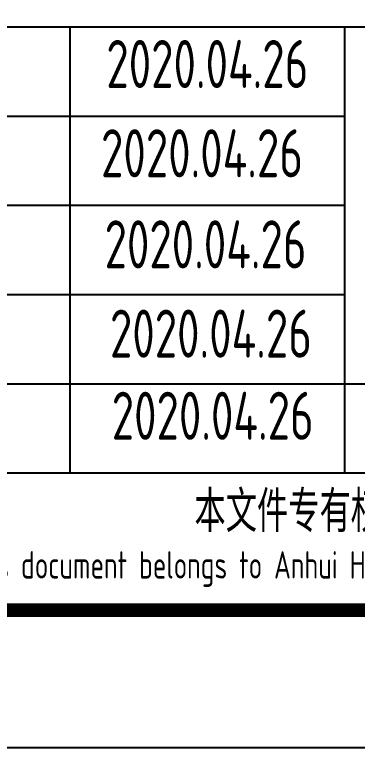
# Model space of a CAD drawing. Extents: x 6250600 to 6678662, y -692028 to -290561.
# Drawn here: x 6304442 to 6306939, y -603660 to -598321 of the extents above; entities that cross this region are included whole.
import ezdxf
from ezdxf.enums import TextEntityAlignment as Align

# ---------------------------------------------------------------- set-up
doc = ezdxf.new("R2010")
doc.units = 0
doc.header["$LTSCALE"] = 1000
doc.header["$MEASUREMENT"] = 0
doc.linetypes.add('2', pattern=[18.5, 12, -3, 0.5, -3])
doc.layers.get('0').update_dxf_attribs({"linetype": 'CONTINUOUS'})
doc.layers.add('PUB_TITLE', color=4, linetype='CONTINUOUS')
doc.styles.add('AHD', font='sceie.shx', dxfattribs={"width": 0.7, "bigfont": 'sceic.shx'})
doc.styles.add('sceie', font='sceie.shx', dxfattribs={"width": 0.7, "bigfont": 'sceic.shx'})

# ---------------------------------------------------------------- blocks, each defined once
blk = doc.blocks.new('qm')
at = {"style": 'sceie', "width": 0.8}
for p in [(-941169.6, -984626.3), (-941208.7, -985276.9), (-941182.6, -985940.5), (-941143.6, -986591.1), (-941130.5, -987189.7)]:
    blk.add_attdef('2020.04.26', text='', height=350, dxfattribs=at).set_placement(p, align=Align.MIDDLE)

msp = doc.modelspace()

# ---------------------------------------------------------------- linework, layer by layer
for p, q in [((6301346.9, -598410.1), (6319346.9, -598410.1)), ((6304846.9, -601660.1), (6304846.9, -598410.1)), ((6306846.9, -601660.1), (6306846.9, -598410.1)), ((6301346.9, -599060.1), (6306846.9, -599060.1)), ((6301346.9, -599710.1), (6306846.9, -599710.1)), ((6301346.9, -600360.1), (6306846.9, -600360.1)), ((6301346.9, -601010.1), (6319346.9, -601010.1)), ((6301346.9, -601660.1), (6319346.9, -601660.1)), ((6301346.9, -602660.1), (6319346.9, -602660.1))]:
    msp.add_line(p, q)
at = {"layer": 'PUB_TITLE', "color": 4}
msp.add_lwpolyline([(6260946.9, -603660.1), (6320346.9, -603660.1), (6320346.9, -561660.1), (6260946.9, -561660.1)], close=True, dxfattribs=at)
at = {"layer": 'PUB_TITLE', "color": 4, "const_width": 100}
msp.add_lwpolyline([(6263446.9, -602660.1), (6319346.9, -602660.1), (6319346.9, -562660.1), (6263446.9, -562660.1)], close=True, dxfattribs=at)

# ---------------------------------------------------------------- block references
at = {"color": 4, "linetype": '2'}
ref = msp.add_blockref('qm', (7247015.8, 385946.4), dxfattribs=at)
ref.add_attrib('2020.04.26', '2020.04.26', dxfattribs={"height": 350, "style": 'sceie', "width": 0.8}).set_placement((6305885.3, -601243.2), align=Align.MIDDLE)
ref.add_attrib('2020.04.26', '2020.04.26', dxfattribs={"height": 350, "style": 'sceie', "width": 0.8}).set_placement((6305872.3, -600644.7), align=Align.MIDDLE)
ref.add_attrib('2020.04.26', '2020.04.26', dxfattribs={"height": 350, "style": 'sceie', "width": 0.8}).set_placement((6305833.2, -599994.1), align=Align.MIDDLE)
ref.add_attrib('2020.04.26', '2020.04.26', dxfattribs={"height": 350, "style": 'sceie', "width": 0.8}).set_placement((6305807.2, -599330.4), align=Align.MIDDLE)
ref.add_attrib('2020.04.26', '2020.04.26', dxfattribs={"height": 350, "style": 'sceie', "width": 0.8}).set_placement((6305846.2, -598679.8), align=Align.MIDDLE)

# ---------------------------------------------------------------- texts
at = {"style": 'AHD', "width": 0.8}
for s, height, p in [('本文件专有权属安徽华东化工医药工程有限责任公司所有,未经许可不得复制或转让给第三方', 300, (6310346.9, -601960.1)), ('本文件专有权属安徽华东化工医药工程有限责任公司所有,未经许可不得复制或转让给第三方', 300, (6310346.9, -601960.1)), ('The proprietary right of this document belongs to Anhui Huadong Chemical And Medical Engineering  Co.,Ltd.  and any replication or transfer to the 3rd. side is forbidden without its permission. ', 200, (6310346.9, -602360.1)), ('The proprietary right of this document belongs to Anhui Huadong Chemical And Medical Engineering  Co.,Ltd.  and any replication or transfer to the 3rd. side is forbidden without its permission. ', 200, (6310346.9, -602360.1))]:
    msp.add_text(s, height=height, dxfattribs=at).set_placement(p, align=Align.MIDDLE)

doc.saveas('drawing.dxf')
